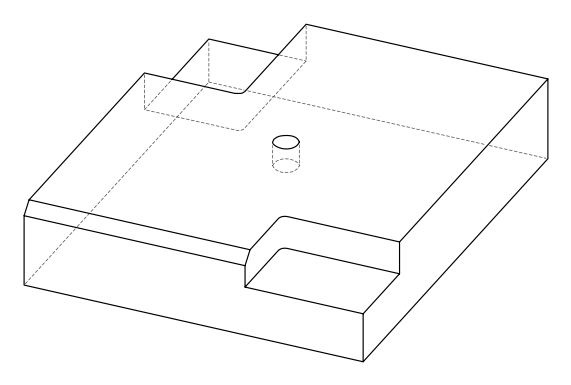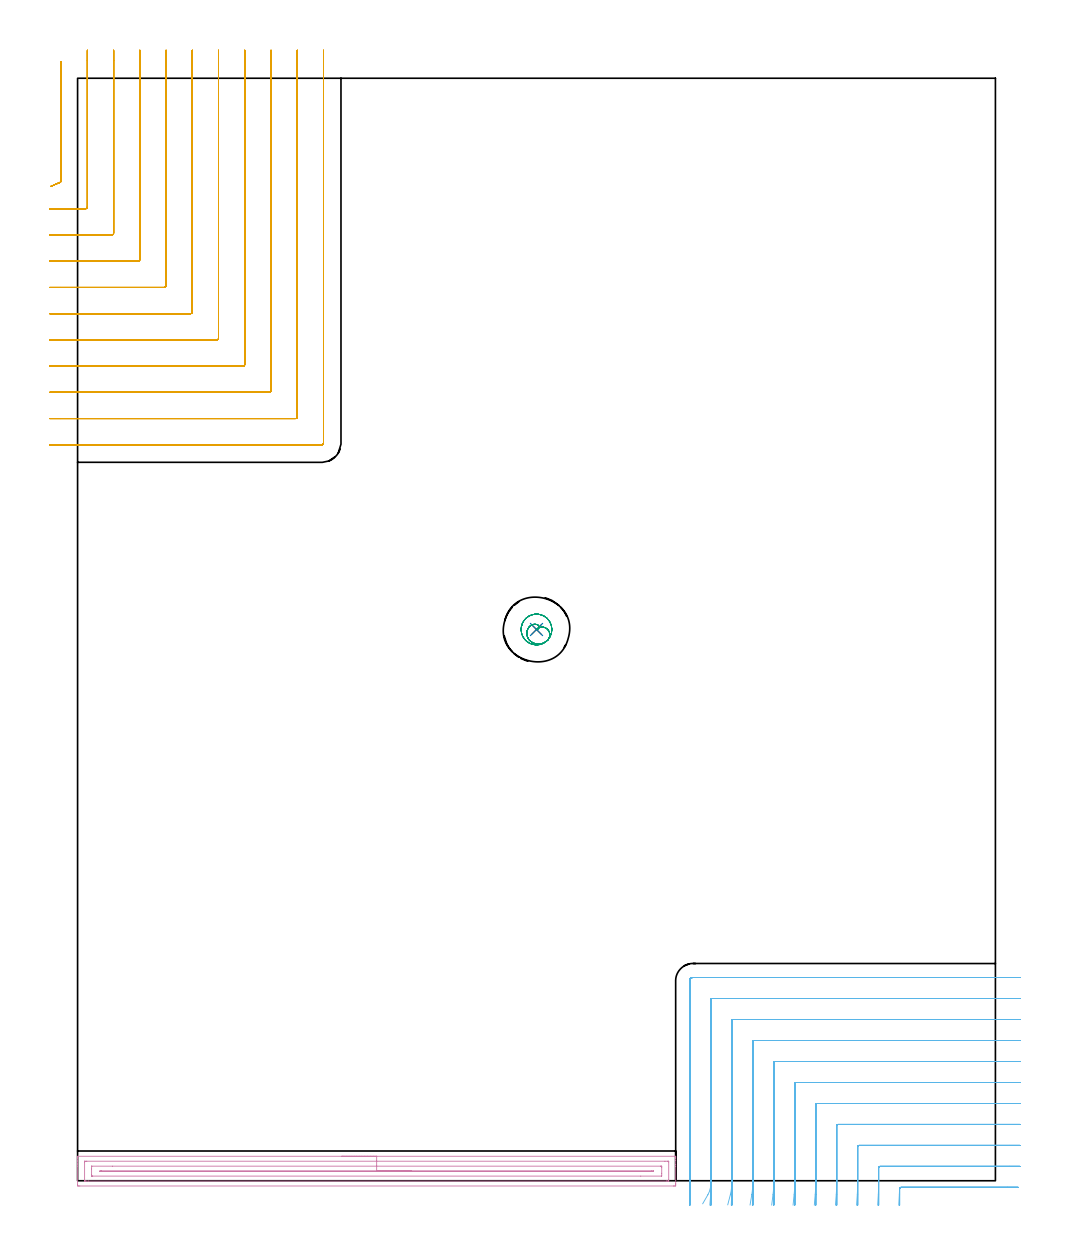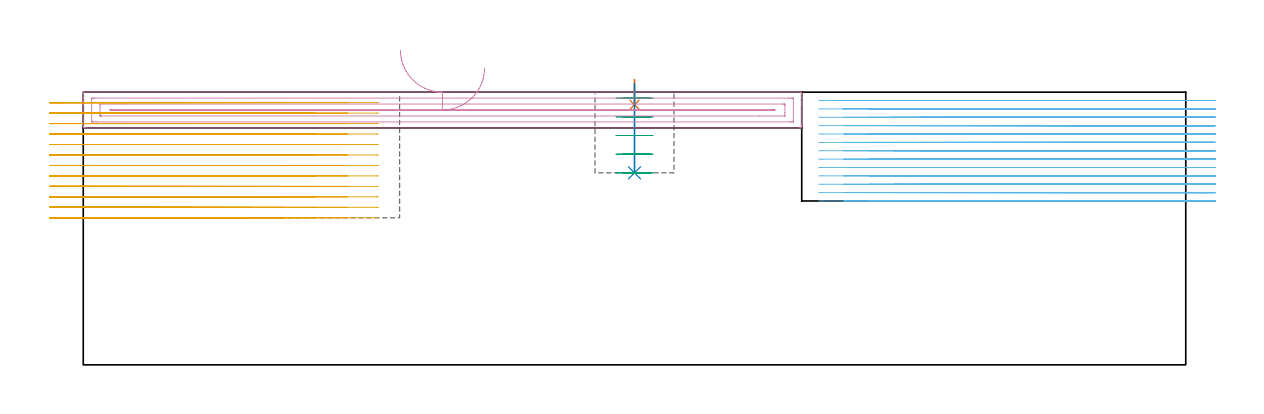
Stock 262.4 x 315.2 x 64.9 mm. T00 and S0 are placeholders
(PLAN: 6 operations, 5 tool changes, 72.5 min)
(1 SPOT_DRILL | STEP1POCKET | NXT0321_9005460120000 | 0.05 min | 183 mm3)
(2 DRILL_BLIND_HOLE_INTO_CENTER | STEP1POCKET | NXT0301_128 | 0.09 min | 1863 mm3)
(3 MILL_ROUGH_BLIND_HOLE_CONTOUR | STEP1POCKET | NXT0201_013 | Spiral | 0.99 min | 3280 mm3)
(4 AREA_MILL | FG_CHAMFER_SURFACE | UGT0205_001 | 5.62 min | 6371 mm3)
(5 MILL_CORNER_NOTCH_RECTANGULAR | CORNER_NOTCH_RECTANGULAR | NXT0201_013 | Follow Part, ap 2.5, ae 75% | 33.94 min | 247027 mm3)
(6 MILL_CORNER_NOTCH_RECTANGULAR_1 | CORNER_NOTCH_RECTANGULAR_1 | NXT0201_009 | Follow Part, ap 2, ae 75% | 31.84 min | 146708 mm3)
(TOOL NXT0321_9005460120000 | NC Spot Drill, 142deg, 12mm, Carbide, Uncoated | D12 PA142 FL30 Z2)
(TOOL NXT0301_128 | Carbide Drill 12mm [861.1-1200-036A1-GP GC34] | D12 PA150 FL37.4 Z2)
(TOOL NXT0201_013 | ENDMILL 10mm | D10 FL30 Z4)
(TOOL UGT0205_001 | Chamfer Mill 20 x 3 x 45 deg. | D20 FL50 Z2)
(TOOL NXT0201_009 | ENDMILL 8mm [2P460-0800-NA 1630] | D8 FL26 Z6)
(OP 1 SPOT_DRILL)
G17 G21 G94 G90
T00 M6
G54
G17 G0 G90 X131.2 Y157.6 S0 M3
G43 Z74.9 H0
G94 G81 G98 Z61.9 F250. R67.9
G80
M5
M2
(OP 2 DRILL_BLIND_HOLE_INTO_CENTER)
G17 G21 G94 G90
T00 M6
G54
G17 G0 G90 X131.2 Y157.6 S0 M3
G43 Z74.9 H1
G94 G81 G98 Z45.7 F250. R66.9
G80
M5
M2
(OP 3 MILL_ROUGH_BLIND_HOLE_CONTOUR)
G17 G21 G94 G90
T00 M6
G54
G17 G0 G90 X131.2 Y157.6 S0 M3
G43 Z74.9 H0
Z63.46
G94 G3 X131.46 Y158.961 R0.706 F250.
X129.154 Y158.41 R2.063
X129.622 Y154.137 R2.904
X134.407 Y154.588 R3.633
X134.212 Y160.807 R4.4
X134.407 Y154.588 R-4.4
X134.31 Y157.698 R2.2
X131.2 Y157.6 R2.2
G0 Z59.02
G3 X131.46 Y158.961 R0.706
X129.154 Y158.41 R2.063
X129.622 Y154.137 R2.904
X134.407 Y154.588 R3.633
X134.212 Y160.807 R4.4
X134.407 Y154.588 R-4.4
X134.31 Y157.698 R2.2
X131.2 Y157.6 R2.2
G0 Z54.58
G3 X131.46 Y158.961 R0.706
X129.154 Y158.41 R2.063
X129.622 Y154.137 R2.904
X134.407 Y154.588 R3.633
X134.212 Y160.807 R4.4
X134.407 Y154.588 R-4.4
X134.31 Y157.698 R2.2
X131.2 Y157.6 R2.2
G0 Z50.14
G3 X131.46 Y158.961 R0.706
X129.154 Y158.41 R2.063
X129.622 Y154.137 R2.904
X134.407 Y154.588 R3.633
X134.212 Y160.807 R4.4
X134.407 Y154.588 R-4.4
X134.31 Y157.698 R2.2
X131.2 Y157.6 R2.2
G0 Z45.7
G3 X131.46 Y158.961 R0.706
X129.154 Y158.41 R2.063
X129.622 Y154.137 R2.904
X134.407 Y154.588 R3.633
X134.212 Y160.807 R4.4
X134.407 Y154.588 R-4.4
X134.31 Y157.698 R2.2
X131.2 Y157.6 R2.2
G0 Z74.9
M5
M2
(OP 4 AREA_MILL)
G17 G21 G94 G90
T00 M6
G54
G17 G0 G90 X75.5 Y7. S1061 M3
G43 Z74.9 H0
G94 G1 X75.538 Z74.028 F250.
X75.652 Z73.163
X75.841 Z72.312
X76.103 Z71.48
X76.437 Z70.674
X76.84 Z69.9
X77.308 Z69.164
X77.84 Z68.472
X78.429 Z67.829
X79.072 Z67.239
X79.764 Z66.708
X80.5 Z66.24
X81.274 Z65.837
X82.08 Z65.503
X82.912 Z65.241
X83.763 Z65.052
X84.628 Z64.938
X85.5 Z64.9
X170.827
X170.99 Y6.997 Z64.888
X170.998 Y6.876 Z64.768
X171. Y6.749 Z64.648
Y6.479 Z64.379
Y5.803 Z63.698
Y4.593 Z62.49
Y4.059 Z61.953
Y-0.908 Z56.989
X170.997 Y-1.176 Z56.722
X170.99 Y-1.494 Z56.404
X170.71 Y-1.498 Z56.401
X170.38 Y-1.5 Z56.4
X0.62
X0.29 Y-1.498 Z56.401
X0.01 Y-1.494 Z56.404
X0. Y-1.176 Z56.722
Y4.059 Z61.953
Y4.593 Z62.49
Y4.931 Z62.827
Y5.465 Z63.361
Y5.803 Z63.698
Y6.479 Z64.379
Y6.749 Z64.648
X0.002 Y6.876 Z64.768
X0.01 Y6.997 Z64.888
X0.173 Y7. Z64.9
X85.5
Y5.586 Z63.486
X167.923
X168.593 Y5.585 Z63.485
X168.819 Y5.583 Z63.483
X168.945 Y5.579 Z63.479
X168.991 Y5.57 Z63.47
X168.993 Y5.544 Z63.444
X168.999 Y5.408 Z63.308
X169. Y0.172 Z58.072
X168.996 Y0.04 Z57.94
X168.99 Y-0.065 Z57.835
X168.984 Y-0.08 Z57.82
X168.969 Y-0.082 Z57.818
X168.929 Y-0.084 Z57.816
X168.593 Y-0.086 Z57.814
X168.37
X3.077
X2.407 Y-0.085 Z57.815
X2.181 Y-0.083 Z57.817
X2.055 Y-0.079 Z57.821
X2.009 Y-0.07 Z57.83
X2.007 Y-0.044 Z57.856
X2.001 Y0.092 Z57.992
Y5.328 Z63.228
X2.004 Y5.46 Z63.36
X2.01 Y5.565 Z63.465
X2.016 Y5.58 Z63.48
X2.031 Y5.582 Z63.482
X2.071 Y5.584 Z63.484
X2.407 Y5.586 Z63.486
X2.63
X85.5
Y4.171 Z62.071
X166.691
X166.806 Y4.17 Z62.07
X166.922 Y4.167 Z62.067
X166.989 Y4.164 Z62.064
X166.994 Y4.121 Z62.021
X166.997 Y4.059 Z61.959
X167. Y3.87 Z61.77
Y2.125 Z60.025
X166.994 Y1.441 Z59.341
X166.99 Y1.348 Z59.248
X166.984 Y1.335 Z59.235
X166.96 Y1.332 Z59.232
X166.921 Y1.329 Z59.229
X161.003 Y1.328 Z59.228
X4.309 Y1.329 Z59.229
X4.194 Y1.33 Z59.23
X4.078 Y1.332 Z59.232
X4.011 Y1.336 Z59.236
X4.006 Y1.379 Z59.279
X4.003 Y1.441 Z59.341
X4. Y1.63 Z59.53
Y3.375 Z61.275
X4.006 Y4.059 Z61.959
X4.01 Y4.152 Z62.052
X4.016 Y4.165 Z62.065
X4.04 Y4.168 Z62.068
X4.079 Y4.17 Z62.07
X10.004 Y4.171 Z62.071
X85.5
Y2.757 Z60.657
X164.566
X164.58 Y2.756 Z60.656
X164.669 Y2.751 Z60.651
X164.575 Y2.748 Z60.648
X164.141 Y2.743 Z60.643
X164.126
X6.434
X6.42 Y2.744 Z60.644
X6.333 Y2.749 Z60.649
X6.425 Y2.752 Z60.652
X6.859 Y2.757 Z60.657
X6.874
X85.5
X86.372 Z60.695
X87.236 Z60.809
X88.088 Z60.998
X88.92 Z61.26
X89.726 Z61.594
X90.5 Z61.997
X91.236 Z62.466
X91.928 Z62.997
X92.571 Z63.586
X93.16 Z64.229
X93.691 Z64.922
X94.16 Z65.657
X94.563 Z66.431
X94.897 Z67.237
X95.159 Z68.069
X95.348 Z68.921
X95.462 Z69.786
X95.5 Z70.657
G0 Z74.9
M5
M2
(OP 5 MILL_CORNER_NOTCH_RECTANGULAR)
G17 G21 G94 G90
T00 M6
G54
G17 G0 G90 X-7.75 Y284.242 S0 M3
G43 Z74.9 H0
Z62.408
G94 G1 X-5. Y285.441 F250.
G3 X-4.7 Y285.894 R0.5 F500.
G1 Y316.906
Y319.906 F250.
G0 Z74.9
X-8. Y277.9
Z62.408
G1 X-5.
X2.305 F500.
G3 X2.8 Y278.395 R0.5
G1 Y320.2
Y323.2 F250.
G0 Z74.9
X-8. Y270.4
Z62.408
G1 X-5.
X9.805 F500.
G3 X10.3 Y270.895 R0.5
G1 Y320.2
Y323.2 F250.
G0 Z74.9
X-8. Y262.9
Z62.408
G1 X-5.
X17.304 F500.
G3 X17.8 Y263.396 R0.5
G1 Y320.2
Y323.2 F250.
G0 Z74.9
X-8. Y255.4
Z62.408
G1 X-5.
X24.804 F500.
G3 X25.3 Y255.896 R0.5
G1 Y320.2
Y323.2 F250.
G0 Z74.9
X-8. Y247.9
Z62.408
G1 X-5.
X32.304 F500.
G3 X32.8 Y248.396 R0.5
G1 Y320.2
Y323.2 F250.
G0 Z74.9
X-8. Y240.4
Z62.408
G1 X-5.
X39.804 F500.
G3 X40.3 Y240.896 R0.5
G1 Y320.2
Y323.2 F250.
G0 Z74.9
X-8. Y232.9
Z62.408
G1 X-5.
X47.303 F500.
G3 X47.8 Y233.397 R0.5
G1 Y320.2
Y323.2 F250.
G0 Z74.9
X-8. Y225.4
Z62.408
G1 X-5.
X54.803 F500.
G3 X55.3 Y225.897 R0.5
G1 Y320.2
Y323.2 F250.
G0 Z74.9
X-8. Y217.9
Z62.408
G1 X-5.
X62.303 F500.
G3 X62.8 Y218.397 R0.5
G1 Y320.2
Y323.2 F250.
G0 Z74.9
X-8. Y210.4
Z62.408
G1 X-5.
X69.803 F500.
G3 X70.3 Y210.897 R0.5
G1 Y320.2
Y323.2 F250.
G0 Z74.9
X-7.75 Y284.242
Z59.917
G1 X-5. Y285.441
G3 X-4.7 Y285.894 R0.5 F500.
G1 Y316.906
Y319.906 F250.
G0 Z74.9
X-8. Y277.9
Z59.917
G1 X-5.
X2.305 F500.
G3 X2.8 Y278.395 R0.5
G1 Y320.2
Y323.2 F250.
G0 Z74.9
X-8. Y270.4
Z59.917
G1 X-5.
X9.805 F500.
G3 X10.3 Y270.895 R0.5
G1 Y320.2
Y323.2 F250.
G0 Z74.9
X-8. Y262.9
Z59.917
G1 X-5.
X17.304 F500.
G3 X17.8 Y263.396 R0.5
G1 Y320.2
Y323.2 F250.
G0 Z74.9
X-8. Y255.4
Z59.917
G1 X-5.
X24.804 F500.
G3 X25.3 Y255.896 R0.5
G1 Y320.2
Y323.2 F250.
G0 Z74.9
X-8. Y247.9
Z59.917
G1 X-5.
X32.304 F500.
G3 X32.8 Y248.396 R0.5
G1 Y320.2
Y323.2 F250.
G0 Z74.9
X-8. Y240.4
Z59.917
G1 X-5.
X39.804 F500.
G3 X40.3 Y240.896 R0.5
G1 Y320.2
Y323.2 F250.
G0 Z74.9
X-8. Y232.9
Z59.917
G1 X-5.
X47.303 F500.
G3 X47.8 Y233.397 R0.5
G1 Y320.2
Y323.2 F250.
G0 Z74.9
X-8. Y225.4
Z59.917
G1 X-5.
X54.803 F500.
G3 X55.3 Y225.897 R0.5
G1 Y320.2
Y323.2 F250.
G0 Z74.9
X-8. Y217.9
Z59.917
G1 X-5.
X62.303 F500.
G3 X62.8 Y218.397 R0.5
G1 Y320.2
Y323.2 F250.
G0 Z74.9
X-8. Y210.4
Z59.917
G1 X-5.
X69.803 F500.
G3 X70.3 Y210.897 R0.5
G1 Y320.2
Y323.2 F250.
G0 Z74.9
X-7.75 Y284.242
Z57.425
G1 X-5. Y285.441
G3 X-4.7 Y285.894 R0.5 F500.
G1 Y316.906
Y319.906 F250.
G0 Z74.9
X-8. Y277.9
Z57.425
G1 X-5.
X2.305 F500.
G3 X2.8 Y278.395 R0.5
G1 Y320.2
Y323.2 F250.
G0 Z74.9
X-8. Y270.4
Z57.425
G1 X-5.
X9.805 F500.
G3 X10.3 Y270.895 R0.5
G1 Y320.2
Y323.2 F250.
G0 Z74.9
X-8. Y262.9
Z57.425
G1 X-5.
X17.304 F500.
G3 X17.8 Y263.396 R0.5
G1 Y320.2
Y323.2 F250.
G0 Z74.9
X-8. Y255.4
Z57.425
G1 X-5.
X24.804 F500.
G3 X25.3 Y255.896 R0.5
G1 Y320.2
Y323.2 F250.
G0 Z74.9
X-8. Y247.9
Z57.425
G1 X-5.
X32.304 F500.
G3 X32.8 Y248.396 R0.5
G1 Y320.2
Y323.2 F250.
G0 Z74.9
X-8. Y240.4
Z57.425
G1 X-5.
X39.804 F500.
G3 X40.3 Y240.896 R0.5
G1 Y320.2
Y323.2 F250.
G0 Z74.9
X-8. Y232.9
Z57.425
G1 X-5.
X47.303 F500.
G3 X47.8 Y233.397 R0.5
G1 Y320.2
Y323.2 F250.
G0 Z74.9
X-8. Y225.4
Z57.425
G1 X-5.
X54.803 F500.
G3 X55.3 Y225.897 R0.5
G1 Y320.2
Y323.2 F250.
G0 Z74.9
X-8. Y217.9
Z57.425
G1 X-5.
X62.303 F500.
G3 X62.8 Y218.397 R0.5
G1 Y320.2
Y323.2 F250.
G0 Z74.9
X-8. Y210.4
Z57.425
G1 X-5.
X69.803 F500.
G3 X70.3 Y210.897 R0.5
G1 Y320.2
Y323.2 F250.
G0 Z74.9
X-7.75 Y284.242
Z54.933
G1 X-5. Y285.441
G3 X-4.7 Y285.894 R0.5 F500.
G1 Y316.906
Y319.906 F250.
G0 Z74.9
X-8. Y277.9
Z54.933
G1 X-5.
X2.305 F500.
G3 X2.8 Y278.395 R0.5
G1 Y320.2
Y323.2 F250.
G0 Z74.9
X-8. Y270.4
Z54.933
G1 X-5.
X9.805 F500.
G3 X10.3 Y270.895 R0.5
G1 Y320.2
Y323.2 F250.
G0 Z74.9
X-8. Y262.9
Z54.933
G1 X-5.
X17.304 F500.
G3 X17.8 Y263.396 R0.5
G1 Y320.2
Y323.2 F250.
G0 Z74.9
X-8. Y255.4
Z54.933
G1 X-5.
X24.804 F500.
G3 X25.3 Y255.896 R0.5
G1 Y320.2
Y323.2 F250.
G0 Z74.9
X-8. Y247.9
Z54.933
G1 X-5.
X32.304 F500.
G3 X32.8 Y248.396 R0.5
G1 Y320.2
Y323.2 F250.
G0 Z74.9
X-8. Y240.4
Z54.933
G1 X-5.
X39.804 F500.
G3 X40.3 Y240.896 R0.5
G1 Y320.2
Y323.2 F250.
G0 Z74.9
X-8. Y232.9
Z54.933
G1 X-5.
X47.303 F500.
G3 X47.8 Y233.397 R0.5
G1 Y320.2
Y323.2 F250.
G0 Z74.9
X-8. Y225.4
Z54.933
G1 X-5.
X54.803 F500.
G3 X55.3 Y225.897 R0.5
G1 Y320.2
Y323.2 F250.
G0 Z74.9
X-8. Y217.9
Z54.933
G1 X-5.
X62.303 F500.
G3 X62.8 Y218.397 R0.5
G1 Y320.2
Y323.2 F250.
G0 Z74.9
X-8. Y210.4
Z54.933
G1 X-5.
X69.803 F500.
G3 X70.3 Y210.897 R0.5
G1 Y320.2
Y323.2 F250.
G0 Z74.9
X-7.75 Y284.242
Z52.442
G1 X-5. Y285.441
G3 X-4.7 Y285.894 R0.5 F500.
G1 Y316.906
Y319.906 F250.
G0 Z74.9
X-8. Y277.9
Z52.442
G1 X-5.
X2.305 F500.
G3 X2.8 Y278.395 R0.5
G1 Y320.2
Y323.2 F250.
G0 Z74.9
X-8. Y270.4
Z52.442
G1 X-5.
X9.805 F500.
G3 X10.3 Y270.895 R0.5
G1 Y320.2
Y323.2 F250.
G0 Z74.9
X-8. Y262.9
Z52.442
G1 X-5.
X17.304 F500.
G3 X17.8 Y263.396 R0.5
G1 Y320.2
Y323.2 F250.
G0 Z74.9
X-8. Y255.4
Z52.442
G1 X-5.
X24.804 F500.
G3 X25.3 Y255.896 R0.5
G1 Y320.2
Y323.2 F250.
G0 Z74.9
X-8. Y247.9
Z52.442
G1 X-5.
X32.304 F500.
G3 X32.8 Y248.396 R0.5
G1 Y320.2
Y323.2 F250.
G0 Z74.9
X-8. Y240.4
Z52.442
G1 X-5.
X39.804 F500.
G3 X40.3 Y240.896 R0.5
G1 Y320.2
Y323.2 F250.
G0 Z74.9
X-8. Y232.9
Z52.442
G1 X-5.
X47.303 F500.
G3 X47.8 Y233.397 R0.5
G1 Y320.2
Y323.2 F250.
G0 Z74.9
X-8. Y225.4
Z52.442
G1 X-5.
X54.803 F500.
G3 X55.3 Y225.897 R0.5
G1 Y320.2
Y323.2 F250.
G0 Z74.9
X-8. Y217.9
Z52.442
G1 X-5.
X62.303 F500.
G3 X62.8 Y218.397 R0.5
G1 Y320.2
Y323.2 F250.
G0 Z74.9
X-8. Y210.4
Z52.442
G1 X-5.
X69.803 F500.
G3 X70.3 Y210.897 R0.5
G1 Y320.2
Y323.2 F250.
G0 Z74.9
X-7.75 Y284.242
Z49.95
G1 X-5. Y285.441
G3 X-4.7 Y285.894 R0.5 F500.
G1 Y316.906
Y319.906 F250.
G0 Z74.9
X-8. Y277.9
Z49.95
G1 X-5.
X2.305 F500.
G3 X2.8 Y278.395 R0.5
G1 Y320.2
Y323.2 F250.
G0 Z74.9
X-8. Y270.4
Z49.95
G1 X-5.
X9.805 F500.
G3 X10.3 Y270.895 R0.5
G1 Y320.2
Y323.2 F250.
G0 Z74.9
X-8. Y262.9
Z49.95
G1 X-5.
X17.304 F500.
G3 X17.8 Y263.396 R0.5
G1 Y320.2
Y323.2 F250.
G0 Z74.9
X-8. Y255.4
Z49.95
G1 X-5.
X24.804 F500.
G3 X25.3 Y255.896 R0.5
G1 Y320.2
Y323.2 F250.
G0 Z74.9
X-8. Y247.9
Z49.95
G1 X-5.
X32.304 F500.
G3 X32.8 Y248.396 R0.5
G1 Y320.2
Y323.2 F250.
G0 Z74.9
X-8. Y240.4
Z49.95
G1 X-5.
X39.804 F500.
G3 X40.3 Y240.896 R0.5
G1 Y320.2
Y323.2 F250.
G0 Z74.9
X-8. Y232.9
Z49.95
G1 X-5.
X47.303 F500.
G3 X47.8 Y233.397 R0.5
G1 Y320.2
Y323.2 F250.
G0 Z74.9
X-8. Y225.4
Z49.95
G1 X-5.
X54.803 F500.
G3 X55.3 Y225.897 R0.5
G1 Y320.2
Y323.2 F250.
G0 Z74.9
X-8. Y217.9
Z49.95
G1 X-5.
X62.303 F500.
G3 X62.8 Y218.397 R0.5
G1 Y320.2
Y323.2 F250.
G0 Z74.9
X-8. Y210.4
Z49.95
G1 X-5.
X69.803 F500.
G3 X70.3 Y210.897 R0.5
G1 Y320.2
Y323.2 F250.
G0 Z74.9
X-7.75 Y284.242
Z47.458
G1 X-5. Y285.441
G3 X-4.7 Y285.894 R0.5 F500.
G1 Y316.906
Y319.906 F250.
G0 Z74.9
X-8. Y277.9
Z47.458
G1 X-5.
X2.305 F500.
G3 X2.8 Y278.395 R0.5
G1 Y320.2
Y323.2 F250.
G0 Z74.9
X-8. Y270.4
Z47.458
G1 X-5.
X9.805 F500.
G3 X10.3 Y270.895 R0.5
G1 Y320.2
Y323.2 F250.
G0 Z74.9
X-8. Y262.9
Z47.458
G1 X-5.
X17.304 F500.
G3 X17.8 Y263.396 R0.5
G1 Y320.2
Y323.2 F250.
G0 Z74.9
X-8. Y255.4
Z47.458
G1 X-5.
X24.804 F500.
G3 X25.3 Y255.896 R0.5
G1 Y320.2
Y323.2 F250.
G0 Z74.9
X-8. Y247.9
Z47.458
G1 X-5.
X32.304 F500.
G3 X32.8 Y248.396 R0.5
G1 Y320.2
Y323.2 F250.
G0 Z74.9
X-8. Y240.4
Z47.458
G1 X-5.
X39.804 F500.
G3 X40.3 Y240.896 R0.5
G1 Y320.2
Y323.2 F250.
G0 Z74.9
X-8. Y232.9
Z47.458
G1 X-5.
X47.303 F500.
G3 X47.8 Y233.397 R0.5
G1 Y320.2
Y323.2 F250.
G0 Z74.9
X-8. Y225.4
Z47.458
G1 X-5.
X54.803 F500.
G3 X55.3 Y225.897 R0.5
G1 Y320.2
Y323.2 F250.
G0 Z74.9
X-8. Y217.9
Z47.458
G1 X-5.
X62.303 F500.
G3 X62.8 Y218.397 R0.5
G1 Y320.2
Y323.2 F250.
G0 Z74.9
X-8. Y210.4
Z47.458
G1 X-5.
X69.803 F500.
G3 X70.3 Y210.897 R0.5
G1 Y320.2
Y323.2 F250.
G0 Z74.9
X-7.75 Y284.242
Z44.967
G1 X-5. Y285.441
G3 X-4.7 Y285.894 R0.5 F500.
G1 Y316.906
Y319.906 F250.
G0 Z74.9
X-8. Y277.9
Z44.967
G1 X-5.
X2.305 F500.
G3 X2.8 Y278.395 R0.5
G1 Y320.2
Y323.2 F250.
G0 Z74.9
X-8. Y270.4
Z44.967
G1 X-5.
X9.805 F500.
G3 X10.3 Y270.895 R0.5
G1 Y320.2
Y323.2 F250.
G0 Z74.9
X-8. Y262.9
Z44.967
G1 X-5.
X17.304 F500.
G3 X17.8 Y263.396 R0.5
G1 Y320.2
Y323.2 F250.
G0 Z74.9
X-8. Y255.4
Z44.967
G1 X-5.
X24.804 F500.
G3 X25.3 Y255.896 R0.5
G1 Y320.2
Y323.2 F250.
G0 Z74.9
X-8. Y247.9
Z44.967
G1 X-5.
X32.304 F500.
G3 X32.8 Y248.396 R0.5
G1 Y320.2
Y323.2 F250.
G0 Z74.9
X-8. Y240.4
Z44.967
G1 X-5.
X39.804 F500.
G3 X40.3 Y240.896 R0.5
G1 Y320.2
Y323.2 F250.
G0 Z74.9
X-8. Y232.9
Z44.967
G1 X-5.
X47.303 F500.
G3 X47.8 Y233.397 R0.5
G1 Y320.2
Y323.2 F250.
G0 Z74.9
X-8. Y225.4
Z44.967
G1 X-5.
X54.803 F500.
G3 X55.3 Y225.897 R0.5
G1 Y320.2
Y323.2 F250.
G0 Z74.9
X-8. Y217.9
Z44.967
G1 X-5.
X62.303 F500.
G3 X62.8 Y218.397 R0.5
G1 Y320.2
Y323.2 F250.
G0 Z74.9
X-8. Y210.4
Z44.967
G1 X-5.
X69.803 F500.
G3 X70.3 Y210.897 R0.5
G1 Y320.2
Y323.2 F250.
G0 Z74.9
X-7.75 Y284.242
Z42.475
G1 X-5. Y285.441
G3 X-4.7 Y285.894 R0.5 F500.
G1 Y316.906
Y319.906 F250.
G0 Z74.9
X-8. Y277.9
Z42.475
G1 X-5.
X2.305 F500.
G3 X2.8 Y278.395 R0.5
G1 Y320.2
Y323.2 F250.
G0 Z74.9
X-8. Y270.4
Z42.475
G1 X-5.
X9.805 F500.
G3 X10.3 Y270.895 R0.5
G1 Y320.2
Y323.2 F250.
G0 Z74.9
X-8. Y262.9
Z42.475
G1 X-5.
X17.304 F500.
G3 X17.8 Y263.396 R0.5
G1 Y320.2
Y323.2 F250.
G0 Z74.9
X-8. Y255.4
Z42.475
G1 X-5.
X24.804 F500.
G3 X25.3 Y255.896 R0.5
G1 Y320.2
Y323.2 F250.
G0 Z74.9
X-8. Y247.9
Z42.475
G1 X-5.
X32.304 F500.
G3 X32.8 Y248.396 R0.5
G1 Y320.2
Y323.2 F250.
G0 Z74.9
X-8. Y240.4
Z42.475
G1 X-5.
X39.804 F500.
G3 X40.3 Y240.896 R0.5
G1 Y320.2
Y323.2 F250.
G0 Z74.9
X-8. Y232.9
Z42.475
G1 X-5.
X47.303 F500.
G3 X47.8 Y233.397 R0.5
G1 Y320.2
Y323.2 F250.
G0 Z74.9
X-8. Y225.4
Z42.475
G1 X-5.
X54.803 F500.
G3 X55.3 Y225.897 R0.5
G1 Y320.2
Y323.2 F250.
G0 Z74.9
X-8. Y217.9
Z42.475
G1 X-5.
X62.303 F500.
G3 X62.8 Y218.397 R0.5
G1 Y320.2
Y323.2 F250.
G0 Z74.9
X-8. Y210.4
Z42.475
G1 X-5.
X69.803 F500.
G3 X70.3 Y210.897 R0.5
G1 Y320.2
Y323.2 F250.
G0 Z74.9
X-7.75 Y284.242
Z39.983
G1 X-5. Y285.441
G3 X-4.7 Y285.894 R0.5 F500.
G1 Y316.906
Y319.906 F250.
G0 Z74.9
X-8. Y277.9
Z39.983
G1 X-5.
X2.305 F500.
G3 X2.8 Y278.395 R0.5
G1 Y320.2
Y323.2 F250.
G0 Z74.9
X-8. Y270.4
Z39.983
G1 X-5.
X9.805 F500.
G3 X10.3 Y270.895 R0.5
G1 Y320.2
Y323.2 F250.
G0 Z74.9
X-8. Y262.9
Z39.983
G1 X-5.
X17.304 F500.
G3 X17.8 Y263.396 R0.5
G1 Y320.2
Y323.2 F250.
G0 Z74.9
X-8. Y255.4
Z39.983
G1 X-5.
X24.804 F500.
G3 X25.3 Y255.896 R0.5
G1 Y320.2
Y323.2 F250.
G0 Z74.9
X-8. Y247.9
Z39.983
G1 X-5.
X32.304 F500.
G3 X32.8 Y248.396 R0.5
G1 Y320.2
Y323.2 F250.
G0 Z74.9
X-8. Y240.4
Z39.983
G1 X-5.
X39.804 F500.
G3 X40.3 Y240.896 R0.5
G1 Y320.2
Y323.2 F250.
G0 Z74.9
X-8. Y232.9
Z39.983
G1 X-5.
X47.303 F500.
G3 X47.8 Y233.397 R0.5
G1 Y320.2
Y323.2 F250.
G0 Z74.9
X-8. Y225.4
Z39.983
G1 X-5.
X54.803 F500.
G3 X55.3 Y225.897 R0.5
G1 Y320.2
Y323.2 F250.
G0 Z74.9
X-8. Y217.9
Z39.983
G1 X-5.
X62.303 F500.
G3 X62.8 Y218.397 R0.5
G1 Y320.2
Y323.2 F250.
G0 Z74.9
X-8. Y210.4
Z39.983
G1 X-5.
X69.803 F500.
G3 X70.3 Y210.897 R0.5
G1 Y320.2
Y323.2 F250.
G0 Z74.9
X-7.75 Y284.242
Z37.492
G1 X-5. Y285.441
G3 X-4.7 Y285.894 R0.5 F500.
G1 Y316.906
Y319.906 F250.
G0 Z74.9
X-8. Y277.9
Z37.492
G1 X-5.
X2.305 F500.
G3 X2.8 Y278.395 R0.5
G1 Y320.2
Y323.2 F250.
G0 Z74.9
X-8. Y270.4
Z37.492
G1 X-5.
X9.805 F500.
G3 X10.3 Y270.895 R0.5
G1 Y320.2
Y323.2 F250.
G0 Z74.9
X-8. Y262.9
Z37.492
G1 X-5.
X17.304 F500.
G3 X17.8 Y263.396 R0.5
G1 Y320.2
Y323.2 F250.
G0 Z74.9
X-8. Y255.4
Z37.492
G1 X-5.
X24.804 F500.
G3 X25.3 Y255.896 R0.5
G1 Y320.2
Y323.2 F250.
G0 Z74.9
X-8. Y247.9
Z37.492
G1 X-5.
X32.304 F500.
G3 X32.8 Y248.396 R0.5
G1 Y320.2
Y323.2 F250.
G0 Z74.9
X-8. Y240.4
Z37.492
G1 X-5.
X39.804 F500.
G3 X40.3 Y240.896 R0.5
G1 Y320.2
Y323.2 F250.
G0 Z74.9
X-8. Y232.9
Z37.492
G1 X-5.
X47.303 F500.
G3 X47.8 Y233.397 R0.5
G1 Y320.2
Y323.2 F250.
G0 Z74.9
X-8. Y225.4
Z37.492
G1 X-5.
X54.803 F500.
G3 X55.3 Y225.897 R0.5
G1 Y320.2
Y323.2 F250.
G0 Z74.9
X-8. Y217.9
Z37.492
G1 X-5.
X62.303 F500.
G3 X62.8 Y218.397 R0.5
G1 Y320.2
Y323.2 F250.
G0 Z74.9
X-8. Y210.4
Z37.492
G1 X-5.
X69.803 F500.
G3 X70.3 Y210.897 R0.5
G1 Y320.2
Y323.2 F250.
G0 Z74.9
X-7.75 Y284.242
Z35.
G1 X-5. Y285.441
G3 X-4.7 Y285.894 R0.5 F500.
G1 Y316.906
Y319.906 F250.
G0 Z74.9
X-8. Y277.9
Z35.
G1 X-5.
X2.305 F500.
G3 X2.8 Y278.395 R0.5
G1 Y320.2
Y323.2 F250.
G0 Z74.9
X-8. Y270.4
Z35.
G1 X-5.
X9.805 F500.
G3 X10.3 Y270.895 R0.5
G1 Y320.2
Y323.2 F250.
G0 Z74.9
X-8. Y262.9
Z35.
G1 X-5.
X17.304 F500.
G3 X17.8 Y263.396 R0.5
G1 Y320.2
Y323.2 F250.
G0 Z74.9
X-8. Y255.4
Z35.
G1 X-5.
X24.804 F500.
G3 X25.3 Y255.896 R0.5
G1 Y320.2
Y323.2 F250.
G0 Z74.9
X-8. Y247.9
Z35.
G1 X-5.
X32.304 F500.
G3 X32.8 Y248.396 R0.5
G1 Y320.2
Y323.2 F250.
G0 Z74.9
X-8. Y240.4
Z35.
G1 X-5.
X39.804 F500.
G3 X40.3 Y240.896 R0.5
G1 Y320.2
Y323.2 F250.
G0 Z74.9
X-8. Y232.9
Z35.
G1 X-5.
X47.303 F500.
G3 X47.8 Y233.397 R0.5
G1 Y320.2
Y323.2 F250.
G0 Z74.9
X-8. Y225.4
Z35.
G1 X-5.
X54.803 F500.
G3 X55.3 Y225.897 R0.5
G1 Y320.2
Y323.2 F250.
G0 Z74.9
X-8. Y217.9
Z35.
G1 X-5.
X62.303 F500.
G3 X62.8 Y218.397 R0.5
G1 Y320.2
Y323.2 F250.
G0 Z74.9
X-8. Y210.4
Z35.
G1 X-5.
X69.803 F500.
G3 X70.3 Y210.897 R0.5
G1 Y320.2
Y323.2 F250.
G0 Z74.9
M5
M2
(OP 6 MILL_CORNER_NOTCH_RECTANGULAR_1)
G17 G21 G94 G90
T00 M6
G54
G17 G0 G90 X268.92 Y-1.9 S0 M3
G43 Z74.9 H1
Z62.908
G94 G1 X265.92 F250.
X235.382 F500.
G3 X234.986 Y-2.287 R0.4
G2 X234.925 Y-4. R60.
G1 X234.775 Y-6.996 F250.
G0 Z74.9
X269.4 Y4.1
Z62.908
G1 X266.4
X229.396 F500.
G3 X229. Y3.704 R0.4
G1 Y-1.005
G2 X228.917 Y-4. R54.
G1 X228.75 Y-6.995 F250.
G0 Z74.9
X269.4 Y10.1
Z62.908
G1 X266.4
X223.396 F500.
G3 X223. Y9.704 R0.4
G1 Y-1.005
G2 X222.906 Y-4. R48.
G1 X222.719 Y-6.994 F250.
G0 Z74.9
X269.4 Y16.1
Z62.908
G1 X266.4
X217.396 F500.
G3 X217. Y15.704 R0.4
G1 Y-1.005
G2 X216.893 Y-4. R42.
G1 X216.679 Y-6.992 F250.
G0 Z74.9
X269.4 Y22.1
Z62.908
G1 X266.4
X211.396 F500.
G3 X211. Y21.704 R0.4
G1 Y-1.005
G2 X210.875 Y-4. R36.
G1 X210.626 Y-6.99 F250.
G0 Z74.9
X269.4 Y28.1
Z62.908
G1 X266.4
X205.397 F500.
G3 X205. Y27.703 R0.4
G1 Y-1.005
G2 X204.85 Y-4. R30.
G1 X204.551 Y-6.985 F250.
G0 Z74.9
X269.4 Y34.1
Z62.908
G1 X266.4
X199.397 F500.
G3 X199. Y33.703 R0.4
G1 Y-1.005
G2 X198.812 Y-4. R24.
G1 X198.438 Y-6.977 F250.
G0 Z74.9
X269.4 Y40.1
Z62.908
G1 X266.4
X193.397 F500.
G3 X193. Y39.703 R0.4
G1 Y-1.005
G2 X192.749 Y-4. R18.
G1 X192.25 Y-6.958 F250.
G0 Z74.9
X269.4 Y46.1
Z62.908
G1 X266.4
X187.397 F500.
G3 X187. Y45.703 R0.4
G1 Y-1.005
G2 X186.62 Y-4. R12.
G1 X185.871 Y-6.905 F250.
G0 Z74.9
X269.4 Y52.1
Z62.908
G1 X266.4
X181.397 F500.
G3 X181. Y51.703 R0.4
G1 Y-1.005
G2 X180.199 Y-4. R6.
G1 X178.701 Y-6.6 F250.
G0 Z74.9
X269.4 Y58.1
Z62.908
G1 X266.4
X175.9 F500.
G3 X175. Y57.2 R0.9
G1 Y-1.005
Y-4.005 F250.
G0 Z74.9
X268.92 Y-1.9
Z60.915
G1 X265.92
X235.396 F500.
G3 X235. Y-2.296 R0.4
G1 Y-3.553
G2 X234.998 Y-4. R60.
G1 X234.976 Y-7. F250.
G0 Z74.9
X269.4 Y4.1
Z60.915
G1 X266.4
X229.396 F500.
G3 X229. Y3.704 R0.4
G1 Y-3.553
G2 X228.998 Y-4. R54.
G1 X228.973 Y-7. F250.
G0 Z74.9
X269.4 Y10.1
Z60.915
G1 X266.4
X223.396 F500.
G3 X223. Y9.704 R0.4
G1 Y-3.553
G2 X222.998 Y-4. R48.
G1 X222.97 Y-7. F250.
G0 Z74.9
X269.4 Y16.1
Z60.915
G1 X266.4
X217.396 F500.
G3 X217. Y15.704 R0.4
G1 Y-3.553
G2 X216.998 Y-4. R42.
G1 X216.966 Y-7. F250.
G0 Z74.9
X269.4 Y22.1
Z60.915
G1 X266.4
X211.396 F500.
G3 X211. Y21.704 R0.4
G1 Y-3.553
G2 X210.997 Y-4. R36.
G1 X210.96 Y-7. F250.
G0 Z74.9
X269.4 Y28.1
Z60.915
G1 X266.4
X205.397 F500.
G3 X205. Y27.703 R0.4
G1 Y-3.553
G2 X204.997 Y-4. R30.
G1 X204.952 Y-7. F250.
G0 Z74.9
X269.4 Y34.1
Z60.915
G1 X266.4
X199.397 F500.
G3 X199. Y33.703 R0.4
G1 Y-3.553
G2 X198.996 Y-4. R24.
G1 X198.94 Y-6.999 F250.
G0 Z74.9
X269.4 Y40.1
Z60.915
G1 X266.4
X193.397 F500.
G3 X193. Y39.703 R0.4
G1 Y-3.553
G2 X192.994 Y-4. R18.
G1 X192.92 Y-6.999 F250.
G0 Z74.9
X269.4 Y46.1
Z60.915
G1 X266.4
X187.397 F500.
G3 X187. Y45.703 R0.4
G1 Y-3.553
G2 X186.992 Y-4. R12.
G1 X186.88 Y-6.998 F250.
G0 Z74.9
X269.4 Y52.1
Z60.915
G1 X266.4
X181.397 F500.
G3 X181. Y51.703 R0.4
G1 Y-3.553
G2 X180.983 Y-4. R6.
G1 X180.76 Y-6.992 F250.
G0 Z74.9
X269.4 Y58.1
Z60.915
G1 X266.4
X175.9 F500.
G3 X175. Y57.2 R0.9
G1 Y-3.553
Y-6.553 F250.
G0 Z74.9
X268.92 Y-1.9
Z58.923
G1 X265.92
X235.396 F500.
G3 X235. Y-2.296 R0.4
G1 Y-4.
Y-7. F250.
G0 Z74.9
X269.4 Y4.1
Z58.923
G1 X266.4
X229.396 F500.
G3 X229. Y3.704 R0.4
G1 Y-4.
Y-7. F250.
G0 Z74.9
X269.4 Y10.1
Z58.923
G1 X266.4
X223.396 F500.
G3 X223. Y9.704 R0.4
G1 Y-4.
Y-7. F250.
G0 Z74.9
X269.4 Y16.1
Z58.923
G1 X266.4
X217.396 F500.
G3 X217. Y15.704 R0.4
G1 Y-4.
Y-7. F250.
G0 Z74.9
X269.4 Y22.1
Z58.923
G1 X266.4
X211.396 F500.
G3 X211. Y21.704 R0.4
G1 Y-4.
Y-7. F250.
G0 Z74.9
X269.4 Y28.1
Z58.923
G1 X266.4
X205.397 F500.
G3 X205. Y27.703 R0.4
G1 Y-4.
Y-7. F250.
G0 Z74.9
X269.4 Y34.1
Z58.923
G1 X266.4
X199.397 F500.
G3 X199. Y33.703 R0.4
G1 Y-4.
Y-7. F250.
G0 Z74.9
X269.4 Y40.1
Z58.923
G1 X266.4
X193.397 F500.
G3 X193. Y39.703 R0.4
G1 Y-4.
Y-7. F250.
G0 Z74.9
X269.4 Y46.1
Z58.923
G1 X266.4
X187.397 F500.
G3 X187. Y45.703 R0.4
G1 Y-4.
Y-7. F250.
G0 Z74.9
X269.4 Y52.1
Z58.923
G1 X266.4
X181.397 F500.
G3 X181. Y51.703 R0.4
G1 Y-4.
Y-7. F250.
G0 Z74.9
X269.4 Y58.1
Z58.923
G1 X266.4
X175.9 F500.
G3 X175. Y57.2 R0.9
G1 Y-4.
Y-7. F250.
G0 Z74.9
X268.92 Y-1.9
Z56.931
G1 X265.92
X235.396 F500.
G3 X235. Y-2.296 R0.4
G1 Y-4.
Y-7. F250.
G0 Z74.9
X269.4 Y4.1
Z56.931
G1 X266.4
X229.396 F500.
G3 X229. Y3.704 R0.4
G1 Y-4.
Y-7. F250.
G0 Z74.9
X269.4 Y10.1
Z56.931
G1 X266.4
X223.396 F500.
G3 X223. Y9.704 R0.4
G1 Y-4.
Y-7. F250.
G0 Z74.9
X269.4 Y16.1
Z56.931
G1 X266.4
X217.396 F500.
G3 X217. Y15.704 R0.4
G1 Y-4.
Y-7. F250.
G0 Z74.9
X269.4 Y22.1
Z56.931
G1 X266.4
X211.396 F500.
G3 X211. Y21.704 R0.4
G1 Y-4.
Y-7. F250.
G0 Z74.9
X269.4 Y28.1
Z56.931
G1 X266.4
X205.397 F500.
G3 X205. Y27.703 R0.4
G1 Y-4.
Y-7. F250.
G0 Z74.9
X269.4 Y34.1
Z56.931
G1 X266.4
X199.397 F500.
G3 X199. Y33.703 R0.4
G1 Y-4.
Y-7. F250.
G0 Z74.9
X269.4 Y40.1
Z56.931
G1 X266.4
X193.397 F500.
G3 X193. Y39.703 R0.4
G1 Y-4.
Y-7. F250.
G0 Z74.9
X269.4 Y46.1
Z56.931
G1 X266.4
X187.397 F500.
G3 X187. Y45.703 R0.4
G1 Y-4.
Y-7. F250.
G0 Z74.9
X269.4 Y52.1
Z56.931
G1 X266.4
X181.397 F500.
G3 X181. Y51.703 R0.4
G1 Y-4.
Y-7. F250.
G0 Z74.9
X269.4 Y58.1
Z56.931
G1 X266.4
X175.9 F500.
G3 X175. Y57.2 R0.9
G1 Y-4.
Y-7. F250.
G0 Z74.9
X268.92 Y-1.9
Z54.938
G1 X265.92
X235.396 F500.
G3 X235. Y-2.296 R0.4
G1 Y-4.
Y-7. F250.
G0 Z74.9
X269.4 Y4.1
Z54.938
G1 X266.4
X229.396 F500.
G3 X229. Y3.704 R0.4
G1 Y-4.
Y-7. F250.
G0 Z74.9
X269.4 Y10.1
Z54.938
G1 X266.4
X223.396 F500.
G3 X223. Y9.704 R0.4
G1 Y-4.
Y-7. F250.
G0 Z74.9
X269.4 Y16.1
Z54.938
G1 X266.4
X217.396 F500.
G3 X217. Y15.704 R0.4
G1 Y-4.
Y-7. F250.
G0 Z74.9
X269.4 Y22.1
Z54.938
G1 X266.4
X211.396 F500.
G3 X211. Y21.704 R0.4
G1 Y-4.
Y-7. F250.
G0 Z74.9
X269.4 Y28.1
Z54.938
G1 X266.4
X205.397 F500.
G3 X205. Y27.703 R0.4
G1 Y-4.
Y-7. F250.
G0 Z74.9
X269.4 Y34.1
Z54.938
G1 X266.4
X199.397 F500.
G3 X199. Y33.703 R0.4
G1 Y-4.
Y-7. F250.
G0 Z74.9
X269.4 Y40.1
Z54.938
G1 X266.4
X193.397 F500.
G3 X193. Y39.703 R0.4
G1 Y-4.
Y-7. F250.
G0 Z74.9
X269.4 Y46.1
Z54.938
G1 X266.4
X187.397 F500.
G3 X187. Y45.703 R0.4
G1 Y-4.
Y-7. F250.
G0 Z74.9
X269.4 Y52.1
Z54.938
G1 X266.4
X181.397 F500.
G3 X181. Y51.703 R0.4
G1 Y-4.
Y-7. F250.
G0 Z74.9
X269.4 Y58.1
Z54.938
G1 X266.4
X175.9 F500.
G3 X175. Y57.2 R0.9
G1 Y-4.
Y-7. F250.
G0 Z74.9
X268.92 Y-1.9
Z52.946
G1 X265.92
X235.396 F500.
G3 X235. Y-2.296 R0.4
G1 Y-4.
Y-7. F250.
G0 Z74.9
X269.4 Y4.1
Z52.946
G1 X266.4
X229.396 F500.
G3 X229. Y3.704 R0.4
G1 Y-4.
Y-7. F250.
G0 Z74.9
X269.4 Y10.1
Z52.946
G1 X266.4
X223.396 F500.
G3 X223. Y9.704 R0.4
G1 Y-4.
Y-7. F250.
G0 Z74.9
X269.4 Y16.1
Z52.946
G1 X266.4
X217.396 F500.
G3 X217. Y15.704 R0.4
G1 Y-4.
Y-7. F250.
G0 Z74.9
X269.4 Y22.1
Z52.946
G1 X266.4
X211.397 F500.
G3 X211. Y21.704 R0.4
G1 Y-4.
Y-7. F250.
G0 Z74.9
X269.4 Y28.1
Z52.946
G1 X266.4
X205.397 F500.
G3 X205. Y27.703 R0.4
G1 Y-4.
Y-7. F250.
G0 Z74.9
X269.4 Y34.1
Z52.946
G1 X266.4
X199.397 F500.
G3 X199. Y33.703 R0.4
G1 Y-4.
Y-7. F250.
G0 Z74.9
X269.4 Y40.1
Z52.946
G1 X266.4
X193.397 F500.
G3 X193. Y39.703 R0.4
G1 Y-4.
Y-7. F250.
G0 Z74.9
X269.4 Y46.1
Z52.946
G1 X266.4
X187.397 F500.
G3 X187. Y45.703 R0.4
G1 Y-4.
Y-7. F250.
G0 Z74.9
X269.4 Y52.1
Z52.946
G1 X266.4
X181.397 F500.
G3 X181. Y51.703 R0.4
G1 Y-4.
Y-7. F250.
G0 Z74.9
X269.4 Y58.1
Z52.946
G1 X266.4
X175.9 F500.
G3 X175. Y57.2 R0.9
G1 Y-4.
Y-7. F250.
G0 Z74.9
X268.92 Y-1.9
Z50.954
G1 X265.92
X235.396 F500.
G3 X235. Y-2.296 R0.4
G1 Y-4.
Y-7. F250.
G0 Z74.9
X269.4 Y4.1
Z50.954
G1 X266.4
X229.396 F500.
G3 X229. Y3.704 R0.4
G1 Y-4.
Y-7. F250.
G0 Z74.9
X269.4 Y10.1
Z50.954
G1 X266.4
X223.396 F500.
G3 X223. Y9.704 R0.4
G1 Y-4.
Y-7. F250.
G0 Z74.9
X269.4 Y16.1
Z50.954
G1 X266.4
X217.396 F500.
G3 X217. Y15.704 R0.4
G1 Y-4.
Y-7. F250.
G0 Z74.9
X269.4 Y22.1
Z50.954
G1 X266.4
X211.397 F500.
G3 X211. Y21.704 R0.4
G1 Y-4.
Y-7. F250.
G0 Z74.9
X269.4 Y28.1
Z50.954
G1 X266.4
X205.397 F500.
G3 X205. Y27.703 R0.4
G1 Y-4.
Y-7. F250.
G0 Z74.9
X269.4 Y34.1
Z50.954
G1 X266.4
X199.397 F500.
G3 X199. Y33.703 R0.4
G1 Y-4.
Y-7. F250.
G0 Z74.9
X269.4 Y40.1
Z50.954
G1 X266.4
X193.397 F500.
G3 X193. Y39.703 R0.4
G1 Y-4.
Y-7. F250.
G0 Z74.9
X269.4 Y46.1
Z50.954
G1 X266.4
X187.397 F500.
G3 X187. Y45.703 R0.4
G1 Y-4.
Y-7. F250.
G0 Z74.9
X269.4 Y52.1
Z50.954
G1 X266.4
X181.397 F500.
G3 X181. Y51.703 R0.4
G1 Y-4.
Y-7. F250.
G0 Z74.9
X269.4 Y58.1
Z50.954
G1 X266.4
X175.9 F500.
G3 X175. Y57.2 R0.9
G1 Y-4.
Y-7. F250.
G0 Z74.9
X268.92 Y-1.9
Z48.962
G1 X265.92
X235.396 F500.
G3 X235. Y-2.296 R0.4
G1 Y-4.
Y-7. F250.
G0 Z74.9
X269.4 Y4.1
Z48.962
G1 X266.4
X229.396 F500.
G3 X229. Y3.704 R0.4
G1 Y-4.
Y-7. F250.
G0 Z74.9
X269.4 Y10.1
Z48.962
G1 X266.4
X223.396 F500.
G3 X223. Y9.704 R0.4
G1 Y-4.
Y-7. F250.
G0 Z74.9
X269.4 Y16.1
Z48.962
G1 X266.4
X217.396 F500.
G3 X217. Y15.704 R0.4
G1 Y-4.
Y-7. F250.
G0 Z74.9
X269.4 Y22.1
Z48.962
G1 X266.4
X211.397 F500.
G3 X211. Y21.704 R0.4
G1 Y-4.
Y-7. F250.
G0 Z74.9
X269.4 Y28.1
Z48.962
G1 X266.4
X205.397 F500.
G3 X205. Y27.703 R0.4
G1 Y-4.
Y-7. F250.
G0 Z74.9
X269.4 Y34.1
Z48.962
G1 X266.4
X199.397 F500.
G3 X199. Y33.703 R0.4
G1 Y-4.
Y-7. F250.
G0 Z74.9
X269.4 Y40.1
Z48.962
G1 X266.4
X193.397 F500.
G3 X193. Y39.703 R0.4
G1 Y-4.
Y-7. F250.
G0 Z74.9
X269.4 Y46.1
Z48.962
G1 X266.4
X187.397 F500.
G3 X187. Y45.703 R0.4
G1 Y-4.
Y-7. F250.
G0 Z74.9
X269.4 Y52.1
Z48.962
G1 X266.4
X181.397 F500.
G3 X181. Y51.703 R0.4
G1 Y-4.
Y-7. F250.
G0 Z74.9
X269.4 Y58.1
Z48.962
G1 X266.4
X175.9 F500.
G3 X175. Y57.2 R0.9
G1 Y-4.
Y-7. F250.
G0 Z74.9
X268.92 Y-1.9
Z46.969
G1 X265.92
X235.396 F500.
G3 X235. Y-2.296 R0.4
G1 Y-4.
Y-7. F250.
G0 Z74.9
X269.4 Y4.1
Z46.969
G1 X266.4
X229.396 F500.
G3 X229. Y3.704 R0.4
G1 Y-4.
Y-7. F250.
G0 Z74.9
X269.4 Y10.1
Z46.969
G1 X266.4
X223.396 F500.
G3 X223. Y9.704 R0.4
G1 Y-4.
Y-7. F250.
G0 Z74.9
X269.4 Y16.1
Z46.969
G1 X266.4
X217.396 F500.
G3 X217. Y15.704 R0.4
G1 Y-4.
Y-7. F250.
G0 Z74.9
X269.4 Y22.1
Z46.969
G1 X266.4
X211.397 F500.
G3 X211. Y21.704 R0.4
G1 Y-4.
Y-7. F250.
G0 Z74.9
X269.4 Y28.1
Z46.969
G1 X266.4
X205.397 F500.
G3 X205. Y27.703 R0.4
G1 Y-4.
Y-7. F250.
G0 Z74.9
X269.4 Y34.1
Z46.969
G1 X266.4
X199.397 F500.
G3 X199. Y33.703 R0.4
G1 Y-4.
Y-7. F250.
G0 Z74.9
X269.4 Y40.1
Z46.969
G1 X266.4
X193.397 F500.
G3 X193. Y39.703 R0.4
G1 Y-4.
Y-7. F250.
G0 Z74.9
X269.4 Y46.1
Z46.969
G1 X266.4
X187.397 F500.
G3 X187. Y45.703 R0.4
G1 Y-4.
Y-7. F250.
G0 Z74.9
X269.4 Y52.1
Z46.969
G1 X266.4
X181.397 F500.
G3 X181. Y51.703 R0.4
G1 Y-4.
Y-7. F250.
G0 Z74.9
X269.4 Y58.1
Z46.969
G1 X266.4
X175.9 F500.
G3 X175. Y57.2 R0.9
G1 Y-4.
Y-7. F250.
G0 Z74.9
X268.92 Y-1.9
Z44.977
G1 X265.92
X235.396 F500.
G3 X235. Y-2.296 R0.4
G1 Y-4.
Y-7. F250.
G0 Z74.9
X269.4 Y4.1
Z44.977
G1 X266.4
X229.396 F500.
G3 X229. Y3.704 R0.4
G1 Y-4.
Y-7. F250.
G0 Z74.9
X269.4 Y10.1
Z44.977
G1 X266.4
X223.396 F500.
G3 X223. Y9.704 R0.4
G1 Y-4.
Y-7. F250.
G0 Z74.9
X269.4 Y16.1
Z44.977
G1 X266.4
X217.396 F500.
G3 X217. Y15.704 R0.4
G1 Y-4.
Y-7. F250.
G0 Z74.9
X269.4 Y22.1
Z44.977
G1 X266.4
X211.397 F500.
G3 X211. Y21.704 R0.4
G1 Y-4.
Y-7. F250.
G0 Z74.9
X269.4 Y28.1
Z44.977
G1 X266.4
X205.397 F500.
G3 X205. Y27.703 R0.4
G1 Y-4.
Y-7. F250.
G0 Z74.9
X269.4 Y34.1
Z44.977
G1 X266.4
X199.397 F500.
G3 X199. Y33.703 R0.4
G1 Y-4.
Y-7. F250.
G0 Z74.9
X269.4 Y40.1
Z44.977
G1 X266.4
X193.397 F500.
G3 X193. Y39.703 R0.4
G1 Y-4.
Y-7. F250.
G0 Z74.9
X269.4 Y46.1
Z44.977
G1 X266.4
X187.397 F500.
G3 X187. Y45.703 R0.4
G1 Y-4.
Y-7. F250.
G0 Z74.9
X269.4 Y52.1
Z44.977
G1 X266.4
X181.397 F500.
G3 X181. Y51.703 R0.4
G1 Y-4.
Y-7. F250.
G0 Z74.9
X269.4 Y58.1
Z44.977
G1 X266.4
X175.9 F500.
G3 X175. Y57.2 R0.9
G1 Y-4.
Y-7. F250.
G0 Z74.9
X268.92 Y-1.9
Z42.985
G1 X265.92
X235.396 F500.
G3 X235. Y-2.296 R0.4
G1 Y-4.
Y-7. F250.
G0 Z74.9
X269.4 Y4.1
Z42.985
G1 X266.4
X229.396 F500.
G3 X229. Y3.704 R0.4
G1 Y-4.
Y-7. F250.
G0 Z74.9
X269.4 Y10.1
Z42.985
G1 X266.4
X223.396 F500.
G3 X223. Y9.704 R0.4
G1 Y-4.
Y-7. F250.
G0 Z74.9
X269.4 Y16.1
Z42.985
G1 X266.4
X217.396 F500.
G3 X217. Y15.704 R0.4
G1 Y-4.
Y-7. F250.
G0 Z74.9
X269.4 Y22.1
Z42.985
G1 X266.4
X211.397 F500.
G3 X211. Y21.704 R0.4
G1 Y-4.
Y-7. F250.
G0 Z74.9
X269.4 Y28.1
Z42.985
G1 X266.4
X205.397 F500.
G3 X205. Y27.703 R0.4
G1 Y-4.
Y-7. F250.
G0 Z74.9
X269.4 Y34.1
Z42.985
G1 X266.4
X199.397 F500.
G3 X199. Y33.703 R0.4
G1 Y-4.
Y-7. F250.
G0 Z74.9
X269.4 Y40.1
Z42.985
G1 X266.4
X193.397 F500.
G3 X193. Y39.703 R0.4
G1 Y-4.
Y-7. F250.
G0 Z74.9
X269.4 Y46.1
Z42.985
G1 X266.4
X187.397 F500.
G3 X187. Y45.703 R0.4
G1 Y-4.
Y-7. F250.
G0 Z74.9
X269.4 Y52.1
Z42.985
G1 X266.4
X181.397 F500.
G3 X181. Y51.703 R0.4
G1 Y-4.
Y-7. F250.
G0 Z74.9
X269.4 Y58.1
Z42.985
G1 X266.4
X175.9 F500.
G3 X175. Y57.2 R0.9
G1 Y-4.
Y-7. F250.
G0 Z74.9
X268.92 Y-1.9
Z40.992
G1 X265.92
X235.396 F500.
G3 X235. Y-2.296 R0.4
G1 Y-4.
Y-7. F250.
G0 Z74.9
X269.4 Y4.1
Z40.992
G1 X266.4
X229.396 F500.
G3 X229. Y3.704 R0.4
G1 Y-4.
Y-7. F250.
G0 Z74.9
X269.4 Y10.1
Z40.992
G1 X266.4
X223.396 F500.
G3 X223. Y9.704 R0.4
G1 Y-4.
Y-7. F250.
G0 Z74.9
X269.4 Y16.1
Z40.992
G1 X266.4
X217.396 F500.
G3 X217. Y15.704 R0.4
G1 Y-4.
Y-7. F250.
G0 Z74.9
X269.4 Y22.1
Z40.992
G1 X266.4
X211.397 F500.
G3 X211. Y21.704 R0.4
G1 Y-4.
Y-7. F250.
G0 Z74.9
X269.4 Y28.1
Z40.992
G1 X266.4
X205.397 F500.
G3 X205. Y27.703 R0.4
G1 Y-4.
Y-7. F250.
G0 Z74.9
X269.4 Y34.1
Z40.992
G1 X266.4
X199.397 F500.
G3 X199. Y33.703 R0.4
G1 Y-4.
Y-7. F250.
G0 Z74.9
X269.4 Y40.1
Z40.992
G1 X266.4
X193.397 F500.
G3 X193. Y39.703 R0.4
G1 Y-4.
Y-7. F250.
G0 Z74.9
X269.4 Y46.1
Z40.992
G1 X266.4
X187.397 F500.
G3 X187. Y45.703 R0.4
G1 Y-4.
Y-7. F250.
G0 Z74.9
X269.4 Y52.1
Z40.992
G1 X266.4
X181.397 F500.
G3 X181. Y51.703 R0.4
G1 Y-4.
Y-7. F250.
G0 Z74.9
X269.4 Y58.1
Z40.992
G1 X266.4
X175.9 F500.
G3 X175. Y57.2 R0.9
G1 Y-4.
Y-7. F250.
G0 Z74.9
X268.92 Y-1.9
Z39.
G1 X265.92
X235.396 F500.
G3 X235. Y-2.296 R0.4
G1 Y-4.
Y-7. F250.
G0 Z74.9
X269.4 Y4.1
Z39.
G1 X266.4
X229.396 F500.
G3 X229. Y3.704 R0.4
G1 Y-4.
Y-7. F250.
G0 Z74.9
X269.4 Y10.1
Z39.
G1 X266.4
X223.396 F500.
G3 X223. Y9.704 R0.4
G1 Y-4.
Y-7. F250.
G0 Z74.9
X269.4 Y16.1
Z39.
G1 X266.4
X217.396 F500.
G3 X217. Y15.704 R0.4
G1 Y-4.
Y-7. F250.
G0 Z74.9
X269.4 Y22.1
Z39.
G1 X266.4
X211.397 F500.
G3 X211. Y21.704 R0.4
G1 Y-4.
Y-7. F250.
G0 Z74.9
X269.4 Y28.1
Z39.
G1 X266.4
X205.397 F500.
G3 X205. Y27.703 R0.4
G1 Y-4.
Y-7. F250.
G0 Z74.9
X269.4 Y34.1
Z39.
G1 X266.4
X199.397 F500.
G3 X199. Y33.703 R0.4
G1 Y-4.
Y-7. F250.
G0 Z74.9
X269.4 Y40.1
Z39.
G1 X266.4
X193.397 F500.
G3 X193. Y39.703 R0.4
G1 Y-4.
Y-7. F250.
G0 Z74.9
X269.4 Y46.1
Z39.
G1 X266.4
X187.397 F500.
G3 X187. Y45.703 R0.4
G1 Y-4.
Y-7. F250.
G0 Z74.9
X269.4 Y52.1
Z39.
G1 X266.4
X181.397 F500.
G3 X181. Y51.703 R0.4
G1 Y-4.
Y-7. F250.
G0 Z74.9
X269.4 Y58.1
Z39.
G1 X266.4
X175.9 F500.
G3 X175. Y57.2 R0.9
G1 Y-4.
Y-7. F250.
G0 Z74.9
M5
M2
